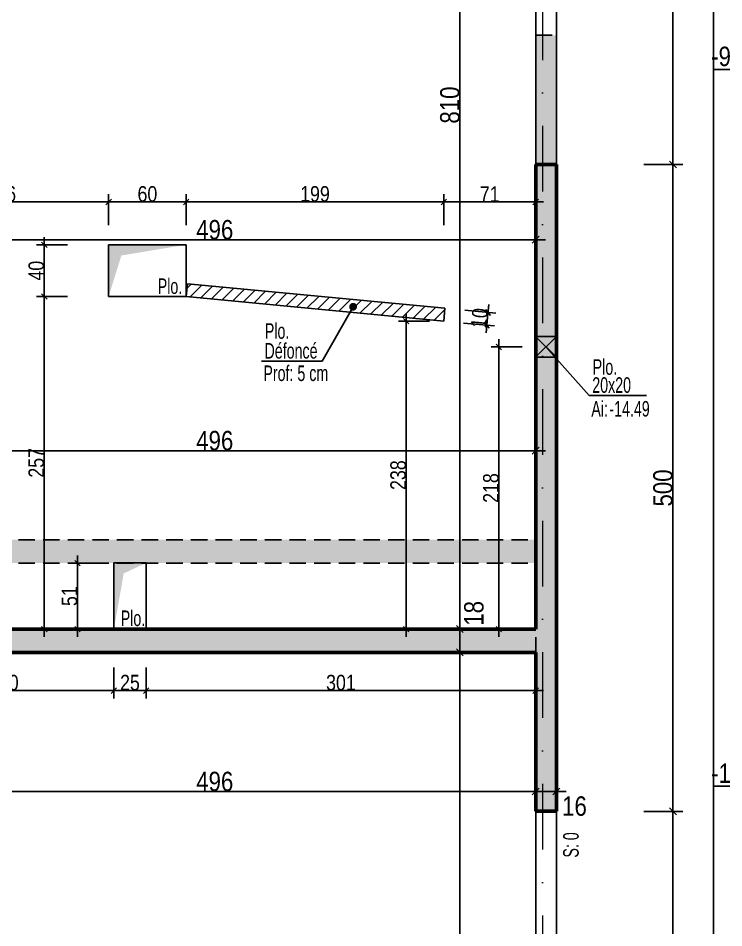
# Model space of a CAD drawing. Header units: millimetres. Extents: x 0 to 26991, y -21919 to -4.
# Drawn here: x 23042 to 23587, y -19574 to -18871 of the extents above; entities that cross this region are included whole.
import ezdxf
from ezdxf.enums import TextEntityAlignment as Align

# ---------------------------------------------------------------- set-up
doc = ezdxf.new("R2010")
doc.units = ezdxf.units.MM
doc.linetypes.add('CACHEX2', pattern=[19.05, 12.7, -6.35])
doc.linetypes.add('TIRETPTX2', pattern=[50.8, 25.4, -12.7, 0, -12.7])
for name, color, linetype in [('01_cote_gen', 4, 'Continuous'), ('01_linteaux', 2, 'Continuous'), ('01_murs_sup', 2, 'CACHEX2'), ('01_poch_murs', 253, 'Continuous'), ('01_resv', 32, 'Continuous'), ('01_texte', 230, 'Continuous'), ('AA_COTES', 2, 'Continuous')]:
    doc.layers.add(name, color=color, linetype=linetype)
for name, color, linetype, lineweight in [('01_murs_coup', 5, 'Continuous', 60), ('01_tram_axes', 2, 'TIRETPTX2', 9), ('_GAZELEC-RESERVATION 2', 6, 'Continuous', 18)]:
    doc.layers.add(name, color=color, linetype=linetype, lineweight=lineweight)
doc.styles.add('ARIAL NA', font='ARIALN.TTF')
doc.styles.add('STYLE2', font='ARIALN.TTF')
doc.dimstyles.new('JB50', dxfattribs={"dimscale": 0.1, "dimtxt": 150, "dimasz": 15, "dimexe": 0.1, "dimexo": 0.1, "dimgap": 0.09, "dimtad": 1, "dimdec": 1, "dimdsep": 46, "dimtxsty": 'STYLE2', "dimblk1": 'BOND_G', "dimblk2": 'BOND_D', "dimsah": 1, "dimcen": 1.5, "dimdle": 0.01, "dimse1": 1, "dimse2": 1, "dimclrd": 4, "dimclre": 2, "dimclrt": 6, "dimazin": 2, "dimtfac": 2.333333, "dimtdec": 1, "dimtix": 1, "dimtmove": 2, "dimatfit": 3, "dimldrblk": 'BOND_G', "dimfxl": 1, "dimtolj": 1, "dimtzin": 0, "dimarcsym": 0})
doc.dimstyles.new('JB50res', dxfattribs={"dimscale": 0.1, "dimtxt": 120, "dimasz": 12, "dimexe": 0.1, "dimexo": 0.1, "dimgap": 0.09, "dimtad": 1, "dimdec": 1, "dimdsep": 46, "dimtxsty": 'STYLE2', "dimblk1": 'BOND_G', "dimblk2": 'BOND_D', "dimsah": 1, "dimcen": 1.5, "dimdle": 0.01, "dimse1": 1, "dimse2": 1, "dimclrd": 4, "dimclre": 2, "dimclrt": 6, "dimazin": 2, "dimtfac": 2.333333, "dimtdec": 1, "dimtix": 1, "dimtmove": 2, "dimatfit": 3, "dimldrblk": 'BOND_G', "dimfxl": 1, "dimtolj": 1, "dimtzin": 0, "dimarcsym": 0})

# ---------------------------------------------------------------- blocks, each defined once
blk = doc.blocks.new('BOND_G')
at = {"layer": 'AA_COTES', "color": 0}
for p, q in [((0, -5), (0, 15)), ((5, 0), (-5, 0)), ((1.77, 1.77), (-1.77, -1.77))]:
    blk.add_line(p, q, dxfattribs=at)
blk = doc.blocks.new('BOND_D')
at = {"layer": 'AA_COTES', "color": 0}
for p, q in [((0, 5), (0, -15)), ((5, 0), (-5, 0)), ((-1.77, -1.77), (1.77, 1.77))]:
    blk.add_line(p, q, dxfattribs=at)
blk = doc.blocks.new('*D3223')
at = {"layer": '01_cote_gen', "color": 4, "lineweight": -2, "ltscale": 0.1, "transparency": 16777216}
blk.add_line((22947.24, -19468.49), (23440.24, -19468.49), dxfattribs=at)
at = {"layer": 'Defpoints', "color": 0, "ltscale": 0.1, "transparency": 16777216}
for p in [(22945.74, -19434.61), (23441.74, -19468.49), (23441.74, -19468.49)]:
    blk.add_point(p, dxfattribs=at)
at = {"layer": '01_cote_gen', "color": 4, "lineweight": -2, "ltscale": 0.1, "transparency": 16777216, "xscale": 1.5, "yscale": 1.5, "zscale": 1.5, "rotation": 180}
blk.add_blockref('BOND_G', (22945.74, -19468.49), dxfattribs=at)
at = {"layer": '01_cote_gen', "color": 4, "lineweight": -2, "ltscale": 0.1, "transparency": 16777216, "xscale": 1.5, "yscale": 1.5, "zscale": 1.5}
blk.add_blockref('BOND_D', (23441.74, -19468.49), dxfattribs=at)
at = {"layer": '01_cote_gen', "color": 6, "ltscale": 0.1, "transparency": 16777216, "insert": (23193.74, -19460.82), "char_height": 15, "attachment_point": 5, "style": 'STYLE2'}
blk.add_mtext('\\A1;496', dxfattribs=at)
blk = doc.blocks.new('*D3224')
at = {"layer": '01_cote_gen', "color": 4, "lineweight": -2, "ltscale": 0.1, "transparency": 16777216}
blk.add_line((23443.24, -19468.49), (23456.24, -19468.49), dxfattribs=at)
at = {"layer": 'Defpoints', "color": 0, "ltscale": 0.1, "transparency": 16777216}
for p in [(23457.74, -19431.28), (23441.74, -19468.49), (23457.74, -19468.49)]:
    blk.add_point(p, dxfattribs=at)
at = {"layer": '01_cote_gen', "color": 4, "lineweight": -2, "ltscale": 0.1, "transparency": 16777216, "xscale": 1.5, "yscale": 1.5, "zscale": 1.5, "rotation": 180}
blk.add_blockref('BOND_G', (23441.74, -19468.49), dxfattribs=at)
at = {"layer": '01_cote_gen', "color": 4, "lineweight": -2, "ltscale": 0.1, "transparency": 16777216, "xscale": 1.5, "yscale": 1.5, "zscale": 1.5}
blk.add_blockref('BOND_D', (23457.74, -19468.49), dxfattribs=at)
at = {"layer": '01_cote_gen', "color": 6, "ltscale": 0.1, "transparency": 16777216, "insert": (23471.72, -19479.86), "char_height": 15, "attachment_point": 5, "style": 'STYLE2'}
blk.add_mtext('\\A1;16', dxfattribs=at)
blk = doc.blocks.new('*D3330')
at = {"layer": '01_cote_gen', "color": 4, "lineweight": -2, "ltscale": 0.1, "transparency": 16777216}
blk.add_line((23547.84, -18985.41), (23547.84, -19482.38), dxfattribs=at)
at = {"layer": 'Defpoints', "color": 0, "ltscale": 0.1, "transparency": 16777216}
for p in [(23457.74, -18983.91), (23457.74, -19483.88), (23547.84, -19483.88)]:
    blk.add_point(p, dxfattribs=at)
at = {"layer": '01_cote_gen', "color": 4, "lineweight": -2, "ltscale": 0.1, "transparency": 16777216, "xscale": 1.5, "yscale": 1.5, "zscale": 1.5}
for name, p, rotation in [('BOND_G', (23547.84, -18983.91), 90), ('BOND_D', (23547.84, -19483.88), 270)]:
    blk.add_blockref(name, p, dxfattribs=dict(at, rotation=rotation))
at = {"layer": '01_cote_gen', "color": 6, "ltscale": 0.1, "transparency": 16777216, "insert": (23540.17, -19233.9), "char_height": 15, "attachment_point": 5, "rotation": 90, "style": 'STYLE2'}
blk.add_mtext('\\A1;500', dxfattribs=at)
blk = doc.blocks.new('*D3331')
at = {"layer": '01_cote_gen', "color": 4, "lineweight": -2, "ltscale": 0.1, "transparency": 16777216}
blk.add_line((23547.84, -19485.38), (23547.84, -19782.41), dxfattribs=at)
at = {"layer": 'Defpoints', "color": 0, "ltscale": 0.1, "transparency": 16777216}
for p in [(23457.74, -19483.88), (23457.74, -19783.91), (23547.84, -19783.91)]:
    blk.add_point(p, dxfattribs=at)
at = {"layer": '01_cote_gen', "color": 4, "lineweight": -2, "ltscale": 0.1, "transparency": 16777216, "xscale": 1.5, "yscale": 1.5, "zscale": 1.5}
for name, p, rotation in [('BOND_G', (23547.84, -19483.88), 90), ('BOND_D', (23547.84, -19783.91), 270)]:
    blk.add_blockref(name, p, dxfattribs=dict(at, rotation=rotation))
at = {"layer": '01_cote_gen', "color": 6, "ltscale": 0.1, "transparency": 16777216, "insert": (23540.17, -19633.9), "char_height": 15, "attachment_point": 5, "rotation": 90, "style": 'STYLE2'}
blk.add_mtext('\\A1;300', dxfattribs=at)
blk = doc.blocks.new('*D3337')
at = {"layer": '01_cote_gen', "color": 4, "lineweight": -2, "ltscale": 0.1, "transparency": 16777216}
blk.add_line((23579.04, -18518.46), (23579.04, -21104.41), dxfattribs=at)
at = {"layer": 'Defpoints', "color": 0, "ltscale": 0.1, "transparency": 16777216}
for p in [(23525.34, -18516.96), (23525.34, -21105.91), (23579.04, -21105.91)]:
    blk.add_point(p, dxfattribs=at)
at = {"layer": '01_cote_gen', "color": 4, "lineweight": -2, "ltscale": 0.1, "transparency": 16777216, "xscale": 1.5, "yscale": 1.5, "zscale": 1.5}
for name, p, rotation in [('BOND_G', (23579.04, -18516.96), 90), ('BOND_D', (23579.04, -21105.91), 270)]:
    blk.add_blockref(name, p, dxfattribs=dict(at, rotation=rotation))
at = {"layer": '01_cote_gen', "color": 6, "ltscale": 0.1, "transparency": 16777216, "insert": (23571.37, -19811.44), "char_height": 15, "attachment_point": 5, "rotation": 90, "style": 'STYLE2'}
blk.add_mtext('\\A1;2589', dxfattribs=at)
blk = doc.blocks.new('*D3339')
at = {"layer": '01_cote_gen', "color": 4, "lineweight": -2, "ltscale": 0.1, "transparency": 16777216}
blk.add_line((23383.16, -19362.46), (23383.16, -20159.46), dxfattribs=at)
at = {"layer": 'Defpoints', "color": 0, "ltscale": 0.1, "transparency": 16777216}
for p in [(23366.72, -19360.96), (23329.47, -20160.96), (23383.16, -20160.96)]:
    blk.add_point(p, dxfattribs=at)
at = {"layer": '01_cote_gen', "color": 4, "lineweight": -2, "ltscale": 0.1, "transparency": 16777216, "xscale": 1.5, "yscale": 1.5, "zscale": 1.5}
for name, p, rotation in [('BOND_G', (23383.16, -19360.96), 90), ('BOND_D', (23383.16, -20160.96), 270)]:
    blk.add_blockref(name, p, dxfattribs=dict(at, rotation=rotation))
at = {"layer": '01_cote_gen', "color": 6, "ltscale": 0.1, "transparency": 16777216, "insert": (23375.49, -19760.96), "char_height": 15, "attachment_point": 5, "rotation": 90, "style": 'STYLE2'}
blk.add_mtext('\\A1;800', dxfattribs=at)
blk = doc.blocks.new('*D3343')
at = {"layer": '01_cote_gen', "color": 4, "lineweight": -2, "ltscale": 0.1, "transparency": 16777216}
blk.add_line((23383.16, -19359.46), (23383.16, -19344.46), dxfattribs=at)
at = {"layer": 'Defpoints', "color": 0, "ltscale": 0.1, "transparency": 16777216}
for p in [(23383.16, -19342.96), (23393.6, -19342.96), (23393.6, -19360.96)]:
    blk.add_point(p, dxfattribs=at)
at = {"layer": '01_cote_gen', "color": 4, "lineweight": -2, "ltscale": 0.1, "transparency": 16777216, "xscale": 1.5, "yscale": 1.5, "zscale": 1.5}
for name, p, rotation in [('BOND_D', (23383.16, -19342.96), 90), ('BOND_G', (23383.16, -19360.96), 270)]:
    blk.add_blockref(name, p, dxfattribs=dict(at, rotation=rotation))
at = {"layer": '01_cote_gen', "color": 6, "ltscale": 0.1, "transparency": 16777216, "insert": (23394.05, -19330.79), "char_height": 15, "attachment_point": 5, "rotation": 90, "style": 'STYLE2'}
blk.add_mtext('\\A1;18', dxfattribs=at)
blk = doc.blocks.new('*D3344')
at = {"layer": '01_cote_gen', "color": 4, "lineweight": -2, "ltscale": 0.1, "transparency": 16777216}
blk.add_line((23383.16, -19341.46), (23383.16, -18534.46), dxfattribs=at)
at = {"layer": 'Defpoints', "color": 0, "ltscale": 0.1, "transparency": 16777216}
for p in [(23375.66, -18532.96), (23383.16, -18532.96), (23396.66, -19342.96)]:
    blk.add_point(p, dxfattribs=at)
at = {"layer": '01_cote_gen', "color": 4, "lineweight": -2, "ltscale": 0.1, "transparency": 16777216, "xscale": 1.5, "yscale": 1.5, "zscale": 1.5}
for name, p, rotation in [('BOND_D', (23383.16, -18532.96), 90), ('BOND_G', (23383.16, -19342.96), 270)]:
    blk.add_blockref(name, p, dxfattribs=dict(at, rotation=rotation))
at = {"layer": '01_cote_gen', "color": 6, "ltscale": 0.1, "transparency": 16777216, "insert": (23375.49, -18937.96), "char_height": 15, "attachment_point": 5, "rotation": 90, "style": 'STYLE2'}
blk.add_mtext('\\A1;810', dxfattribs=at)
blk = doc.blocks.new('*D3354')
at = {"layer": '01_cote_gen', "color": 4, "lineweight": -2, "ltscale": 0.1, "transparency": 16777216}
blk.add_line((23547.84, -18685.46), (23547.84, -18982.41), dxfattribs=at)
at = {"layer": 'Defpoints', "color": 0, "ltscale": 0.1, "transparency": 16777216}
for p in [(23525.34, -18683.96), (23525.34, -18983.91), (23547.84, -18983.91)]:
    blk.add_point(p, dxfattribs=at)
at = {"layer": '01_cote_gen', "color": 4, "lineweight": -2, "ltscale": 0.1, "transparency": 16777216, "xscale": 1.5, "yscale": 1.5, "zscale": 1.5}
for name, p, rotation in [('BOND_G', (23547.84, -18683.96), 90), ('BOND_D', (23547.84, -18983.91), 270)]:
    blk.add_blockref(name, p, dxfattribs=dict(at, rotation=rotation))
at = {"layer": '01_cote_gen', "color": 6, "ltscale": 0.1, "transparency": 16777216, "insert": (23540.17, -18833.94), "char_height": 15, "attachment_point": 5, "rotation": 90, "style": 'STYLE2'}
blk.add_mtext('\\A1;300', dxfattribs=at)
blk = doc.blocks.new('*D3491')
at = {"layer": '01_cote_gen', "color": 4, "lineweight": -2, "ltscale": 0.1, "transparency": 16777216}
blk.add_line((22947.24, -19042.07), (23440.24, -19042.07), dxfattribs=at)
at = {"layer": 'Defpoints', "color": 0, "ltscale": 0.1, "transparency": 16777216}
for p in [(22945.74, -19034.57), (23441.74, -19034.57), (23441.74, -19042.07)]:
    blk.add_point(p, dxfattribs=at)
at = {"layer": '01_cote_gen', "color": 4, "lineweight": -2, "ltscale": 0.1, "transparency": 16777216, "xscale": 1.5, "yscale": 1.5, "zscale": 1.5, "rotation": 180}
blk.add_blockref('BOND_G', (22945.74, -19042.07), dxfattribs=at)
at = {"layer": '01_cote_gen', "color": 4, "lineweight": -2, "ltscale": 0.1, "transparency": 16777216, "xscale": 1.5, "yscale": 1.5, "zscale": 1.5}
blk.add_blockref('BOND_D', (23441.74, -19042.07), dxfattribs=at)
at = {"layer": '01_cote_gen', "color": 6, "ltscale": 0.1, "transparency": 16777216, "insert": (23193.74, -19034.4), "char_height": 15, "attachment_point": 5, "style": 'STYLE2'}
blk.add_mtext('\\A1;496', dxfattribs=at)
blk = doc.blocks.new('*D3499')
at = {"layer": '01_cote_gen', "color": 4, "lineweight": -2, "ltscale": 0.1, "transparency": 16777216}
blk.add_line((23440.24, -19205.07), (22947.24, -19205.07), dxfattribs=at)
at = {"layer": 'Defpoints', "color": 0, "ltscale": 0.1, "transparency": 16777216}
for p in [(23441.74, -19163.44), (22945.74, -19182.57), (22945.74, -19205.07)]:
    blk.add_point(p, dxfattribs=at)
at = {"layer": '01_cote_gen', "color": 4, "lineweight": -2, "ltscale": 0.1, "transparency": 16777216, "xscale": 1.5, "yscale": 1.5, "zscale": 1.5, "rotation": 180}
blk.add_blockref('BOND_D', (22945.74, -19205.07), dxfattribs=at)
at = {"layer": '01_cote_gen', "color": 4, "lineweight": -2, "ltscale": 0.1, "transparency": 16777216, "xscale": 1.5, "yscale": 1.5, "zscale": 1.5}
blk.add_blockref('BOND_G', (23441.74, -19205.07), dxfattribs=at)
at = {"layer": '01_cote_gen', "color": 6, "ltscale": 0.1, "transparency": 16777216, "insert": (23193.74, -19197.4), "char_height": 15, "attachment_point": 5, "style": 'STYLE2'}
blk.add_mtext('\\A1;496', dxfattribs=at)
blk = doc.blocks.new('*D3673')
at = {"layer": '01_cote_gen', "color": 4, "lineweight": -2, "ltscale": 0.1, "transparency": 16777216}
blk.add_line((22946.94, -19012.83), (23110.5, -19012.83), dxfattribs=at)
at = {"layer": 'Defpoints', "color": 0, "ltscale": 0.1, "transparency": 16777216}
for p in [(22945.74, -19014.86), (23111.7, -19012.83), (23111.7, -19045.96)]:
    blk.add_point(p, dxfattribs=at)
at = {"layer": '01_cote_gen', "color": 4, "lineweight": -2, "ltscale": 0.1, "transparency": 16777216, "xscale": 1.2, "yscale": 1.2, "zscale": 1.2, "rotation": 180}
blk.add_blockref('BOND_G', (22945.74, -19012.83), dxfattribs=at)
at = {"layer": '01_cote_gen', "color": 4, "lineweight": -2, "ltscale": 0.1, "transparency": 16777216, "xscale": 1.2, "yscale": 1.2, "zscale": 1.2}
blk.add_blockref('BOND_D', (23111.7, -19012.83), dxfattribs=at)
at = {"layer": '01_cote_gen', "color": 6, "ltscale": 0.1, "transparency": 16777216, "insert": (23028.72, -19006.69), "char_height": 12, "attachment_point": 5, "style": 'STYLE2'}
blk.add_mtext('\\A1;166', dxfattribs=at)
blk = doc.blocks.new('*D3674')
at = {"layer": '01_cote_gen', "color": 4, "lineweight": -2, "ltscale": 0.1, "transparency": 16777216}
blk.add_line((23112.9, -19012.83), (23170.47, -19012.83), dxfattribs=at)
at = {"layer": 'Defpoints', "color": 0, "ltscale": 0.1, "transparency": 16777216}
for p in [(23171.67, -19012.83), (23111.7, -19018.83), (23171.67, -19058.25)]:
    blk.add_point(p, dxfattribs=at)
at = {"layer": '01_cote_gen', "color": 4, "lineweight": -2, "ltscale": 0.1, "transparency": 16777216, "xscale": 1.2, "yscale": 1.2, "zscale": 1.2, "rotation": 180}
blk.add_blockref('BOND_G', (23111.7, -19012.83), dxfattribs=at)
at = {"layer": '01_cote_gen', "color": 4, "lineweight": -2, "ltscale": 0.1, "transparency": 16777216, "xscale": 1.2, "yscale": 1.2, "zscale": 1.2}
blk.add_blockref('BOND_D', (23171.67, -19012.83), dxfattribs=at)
at = {"layer": '01_cote_gen', "color": 6, "ltscale": 0.1, "transparency": 16777216, "insert": (23141.68, -19006.69), "char_height": 12, "attachment_point": 5, "style": 'STYLE2'}
blk.add_mtext('\\A1;60', dxfattribs=at)
blk = doc.blocks.new('*D3675')
at = {"layer": '01_cote_gen', "color": 4, "lineweight": -2, "ltscale": 0.1, "transparency": 16777216}
blk.add_line((23061.98, -19341.76), (23061.98, -19087.16), dxfattribs=at)
at = {"layer": 'Defpoints', "color": 0, "ltscale": 0.1, "transparency": 16777216}
for p in [(23061.98, -19085.96), (23111.7, -19085.96), (23102.82, -19342.96)]:
    blk.add_point(p, dxfattribs=at)
at = {"layer": '01_cote_gen', "color": 4, "lineweight": -2, "ltscale": 0.1, "transparency": 16777216, "xscale": 1.2, "yscale": 1.2, "zscale": 1.2}
for name, p, rotation in [('BOND_D', (23061.98, -19085.96), 90), ('BOND_G', (23061.98, -19342.96), 270)]:
    blk.add_blockref(name, p, dxfattribs=dict(at, rotation=rotation))
at = {"layer": '01_cote_gen', "color": 6, "ltscale": 0.1, "transparency": 16777216, "insert": (23055.85, -19214.46), "char_height": 12, "attachment_point": 5, "rotation": 90, "style": 'STYLE2'}
blk.add_mtext('\\A1;257', dxfattribs=at)
blk = doc.blocks.new('*D3676')
at = {"layer": '01_cote_gen', "color": 4, "lineweight": -2, "ltscale": 0.1, "transparency": 16777216}
blk.add_line((23061.98, -19084.76), (23061.98, -19047.16), dxfattribs=at)
at = {"layer": 'Defpoints', "color": 0, "ltscale": 0.1, "transparency": 16777216}
for p in [(23061.98, -19045.96), (23111.7, -19045.96), (23079.98, -19085.96)]:
    blk.add_point(p, dxfattribs=at)
at = {"layer": '01_cote_gen', "color": 4, "lineweight": -2, "ltscale": 0.1, "transparency": 16777216, "xscale": 1.2, "yscale": 1.2, "zscale": 1.2}
for name, p, rotation in [('BOND_D', (23061.98, -19045.96), 90), ('BOND_G', (23061.98, -19085.96), 270)]:
    blk.add_blockref(name, p, dxfattribs=dict(at, rotation=rotation))
at = {"layer": '01_cote_gen', "color": 6, "ltscale": 0.1, "transparency": 16777216, "insert": (23055.85, -19065.96), "char_height": 12, "attachment_point": 5, "rotation": 90, "style": 'STYLE2'}
blk.add_mtext('\\A1;40', dxfattribs=at)
blk = doc.blocks.new('*D3677')
at = {"layer": '01_cote_gen', "color": 4, "lineweight": -2, "ltscale": 0.1, "transparency": 16777216}
blk.add_line((23341.64, -19341.76), (23341.64, -19106.19), dxfattribs=at)
at = {"layer": 'Defpoints', "color": 0, "ltscale": 0.1, "transparency": 16777216}
for p in [(23341.64, -19104.99), (23370.71, -19104.99), (23353.48, -19342.96)]:
    blk.add_point(p, dxfattribs=at)
at = {"layer": '01_cote_gen', "color": 4, "lineweight": -2, "ltscale": 0.1, "transparency": 16777216, "xscale": 1.2, "yscale": 1.2, "zscale": 1.2}
for name, p, rotation in [('BOND_D', (23341.64, -19104.99), 90), ('BOND_G', (23341.64, -19342.96), 270)]:
    blk.add_blockref(name, p, dxfattribs=dict(at, rotation=rotation))
at = {"layer": '01_cote_gen', "color": 6, "ltscale": 0.1, "transparency": 16777216, "insert": (23335.5, -19223.98), "char_height": 12, "attachment_point": 5, "rotation": 90, "style": 'STYLE2'}
blk.add_mtext('\\A1;238', dxfattribs=at)
blk = doc.blocks.new('*D3678')
at = {"layer": '01_cote_gen', "color": 4, "lineweight": -2, "ltscale": 0.1, "transparency": 16777216}
for p, q in [((23403.92, -19108.14), (23404.86, -19098.18)), ((23404.98, -19096.99), (23405.09, -19095.79)), ((23403.81, -19109.33), (23403.7, -19110.53))]:
    blk.add_line(p, q, dxfattribs=at)
at = {"layer": 'Defpoints', "color": 0, "ltscale": 0.1, "transparency": 16777216}
for p in [(23371.65, -19095.04), (23404.86, -19098.18), (23370.71, -19104.99)]:
    blk.add_point(p, dxfattribs=at)
at = {"layer": '01_cote_gen', "color": 4, "lineweight": -2, "ltscale": 0.1, "transparency": 16777216, "xscale": 1.2, "yscale": 1.2, "zscale": 1.2}
for name, p, rotation in [('BOND_D', (23404.86, -19098.18), 264.5911859265354), ('BOND_G', (23403.92, -19108.14), 84.59118592653533)]:
    blk.add_blockref(name, p, dxfattribs=dict(at, rotation=rotation))
at = {"layer": '01_cote_gen', "color": 6, "ltscale": 0.1, "transparency": 16777216, "insert": (23398.29, -19102.58), "char_height": 12, "attachment_point": 5, "rotation": 84.59119, "style": 'STYLE2'}
blk.add_mtext('\\A1;10', dxfattribs=at)
blk = doc.blocks.new('*D3679')
at = {"layer": '01_cote_gen', "color": 4, "lineweight": -2, "ltscale": 0.1, "transparency": 16777216}
blk.add_line((23172.88, -19012.83), (23369.51, -19012.83), dxfattribs=at)
at = {"layer": 'Defpoints', "color": 0, "ltscale": 0.1, "transparency": 16777216}
for p in [(23370.71, -19012.83), (23171.68, -19118.93), (23370.71, -19118.93)]:
    blk.add_point(p, dxfattribs=at)
at = {"layer": '01_cote_gen', "color": 4, "lineweight": -2, "ltscale": 0.1, "transparency": 16777216, "xscale": 1.2, "yscale": 1.2, "zscale": 1.2, "rotation": 180}
blk.add_blockref('BOND_G', (23171.68, -19012.83), dxfattribs=at)
at = {"layer": '01_cote_gen', "color": 4, "lineweight": -2, "ltscale": 0.1, "transparency": 16777216, "xscale": 1.2, "yscale": 1.2, "zscale": 1.2}
blk.add_blockref('BOND_D', (23370.71, -19012.83), dxfattribs=at)
at = {"layer": '01_cote_gen', "color": 6, "ltscale": 0.1, "transparency": 16777216, "insert": (23271.19, -19006.69), "char_height": 12, "attachment_point": 5, "style": 'STYLE2'}
blk.add_mtext('\\A1;199', dxfattribs=at)
blk = doc.blocks.new('*D3680')
at = {"layer": '01_cote_gen', "color": 4, "lineweight": -2, "ltscale": 0.1, "transparency": 16777216}
blk.add_line((23371.91, -19012.83), (23440.54, -19012.83), dxfattribs=at)
at = {"layer": 'Defpoints', "color": 0, "ltscale": 0.1, "transparency": 16777216}
for p in [(23441.74, -19012.83), (23441.74, -19018.27), (23370.71, -19023.73)]:
    blk.add_point(p, dxfattribs=at)
at = {"layer": '01_cote_gen', "color": 4, "lineweight": -2, "ltscale": 0.1, "transparency": 16777216, "xscale": 1.2, "yscale": 1.2, "zscale": 1.2, "rotation": 180}
blk.add_blockref('BOND_G', (23370.71, -19012.83), dxfattribs=at)
at = {"layer": '01_cote_gen', "color": 4, "lineweight": -2, "ltscale": 0.1, "transparency": 16777216, "xscale": 1.2, "yscale": 1.2, "zscale": 1.2}
blk.add_blockref('BOND_D', (23441.74, -19012.83), dxfattribs=at)
at = {"layer": '01_cote_gen', "color": 6, "ltscale": 0.1, "transparency": 16777216, "insert": (23406.22, -19006.79), "char_height": 12, "attachment_point": 5, "style": 'STYLE2'}
blk.add_mtext('\\A1;71', dxfattribs=at)
blk = doc.blocks.new('*D3681')
at = {"layer": '01_cote_gen', "color": 4, "lineweight": -2, "ltscale": 0.1, "transparency": 16777216}
blk.add_line((23440.54, -19390.54), (23141.91, -19390.54), dxfattribs=at)
at = {"layer": 'Defpoints', "color": 0, "ltscale": 0.1, "transparency": 16777216}
for p in [(23140.71, -19326.16), (23441.74, -19360.96), (23140.71, -19390.54)]:
    blk.add_point(p, dxfattribs=at)
at = {"layer": '01_cote_gen', "color": 4, "lineweight": -2, "ltscale": 0.1, "transparency": 16777216, "xscale": 1.2, "yscale": 1.2, "zscale": 1.2, "rotation": 180}
blk.add_blockref('BOND_D', (23140.71, -19390.54), dxfattribs=at)
at = {"layer": '01_cote_gen', "color": 4, "lineweight": -2, "ltscale": 0.1, "transparency": 16777216, "xscale": 1.2, "yscale": 1.2, "zscale": 1.2}
blk.add_blockref('BOND_G', (23441.74, -19390.54), dxfattribs=at)
at = {"layer": '01_cote_gen', "color": 6, "ltscale": 0.1, "transparency": 16777216, "insert": (23291.23, -19384.4), "char_height": 12, "attachment_point": 5, "style": 'STYLE2'}
blk.add_mtext('\\A1;301', dxfattribs=at)
blk = doc.blocks.new('*D3682')
at = {"layer": '01_cote_gen', "color": 4, "lineweight": -2, "ltscale": 0.1, "transparency": 16777216}
blk.add_line((23139.51, -19390.54), (23116.92, -19390.54), dxfattribs=at)
at = {"layer": 'Defpoints', "color": 0, "ltscale": 0.1, "transparency": 16777216}
for p in [(23115.72, -19317.44), (23140.71, -19317.31), (23115.72, -19390.54)]:
    blk.add_point(p, dxfattribs=at)
at = {"layer": '01_cote_gen', "color": 4, "lineweight": -2, "ltscale": 0.1, "transparency": 16777216, "xscale": 1.2, "yscale": 1.2, "zscale": 1.2, "rotation": 180}
blk.add_blockref('BOND_D', (23115.72, -19390.54), dxfattribs=at)
at = {"layer": '01_cote_gen', "color": 4, "lineweight": -2, "ltscale": 0.1, "transparency": 16777216, "xscale": 1.2, "yscale": 1.2, "zscale": 1.2}
blk.add_blockref('BOND_G', (23140.71, -19390.54), dxfattribs=at)
at = {"layer": '01_cote_gen', "color": 6, "ltscale": 0.1, "transparency": 16777216, "insert": (23128.21, -19384.4), "char_height": 12, "attachment_point": 5, "style": 'STYLE2'}
blk.add_mtext('\\A1;25', dxfattribs=at)
blk = doc.blocks.new('*D3683')
at = {"layer": '01_cote_gen', "color": 4, "lineweight": -2, "ltscale": 0.1, "transparency": 16777216}
blk.add_line((23114.52, -19390.54), (22946.94, -19390.54), dxfattribs=at)
at = {"layer": 'Defpoints', "color": 0, "ltscale": 0.1, "transparency": 16777216}
for p in [(23115.72, -19317.4), (22945.74, -19330.7), (22945.74, -19390.54)]:
    blk.add_point(p, dxfattribs=at)
at = {"layer": '01_cote_gen', "color": 4, "lineweight": -2, "ltscale": 0.1, "transparency": 16777216, "xscale": 1.2, "yscale": 1.2, "zscale": 1.2, "rotation": 180}
blk.add_blockref('BOND_D', (22945.74, -19390.54), dxfattribs=at)
at = {"layer": '01_cote_gen', "color": 4, "lineweight": -2, "ltscale": 0.1, "transparency": 16777216, "xscale": 1.2, "yscale": 1.2, "zscale": 1.2}
blk.add_blockref('BOND_G', (23115.72, -19390.54), dxfattribs=at)
at = {"layer": '01_cote_gen', "color": 6, "ltscale": 0.1, "transparency": 16777216, "insert": (23030.73, -19384.4), "char_height": 12, "attachment_point": 5, "style": 'STYLE2'}
blk.add_mtext('\\A1;170', dxfattribs=at)
blk = doc.blocks.new('*D3684')
at = {"layer": '01_cote_gen', "color": 4, "lineweight": -2, "ltscale": 0.1, "transparency": 16777216}
blk.add_line((23087.7, -19341.76), (23087.7, -19293.2), dxfattribs=at)
at = {"layer": 'Defpoints', "color": 0, "ltscale": 0.1, "transparency": 16777216}
for p in [(23087.7, -19292), (23115.8, -19292), (23107.65, -19342.96)]:
    blk.add_point(p, dxfattribs=at)
at = {"layer": '01_cote_gen', "color": 4, "lineweight": -2, "ltscale": 0.1, "transparency": 16777216, "xscale": 1.2, "yscale": 1.2, "zscale": 1.2}
for name, p, rotation in [('BOND_D', (23087.7, -19292), 90), ('BOND_G', (23087.7, -19342.96), 270)]:
    blk.add_blockref(name, p, dxfattribs=dict(at, rotation=rotation))
at = {"layer": '01_cote_gen', "color": 6, "ltscale": 0.1, "transparency": 16777216, "insert": (23081.56, -19317.48), "char_height": 12, "attachment_point": 5, "rotation": 90, "style": 'STYLE2'}
blk.add_mtext('\\A1;51', dxfattribs=at)
blk = doc.blocks.new('*D3716')
at = {"layer": '01_cote_gen', "color": 4, "lineweight": -2, "ltscale": 0.1, "transparency": 16777216}
blk.add_line((23413.3, -19341.76), (23413.3, -19126.12), dxfattribs=at)
at = {"layer": 'Defpoints', "color": 0, "ltscale": 0.1, "transparency": 16777216}
for p in [(23413.3, -19124.92), (23449.7, -19124.92), (23434.26, -19342.96)]:
    blk.add_point(p, dxfattribs=at)
at = {"layer": '01_cote_gen', "color": 4, "lineweight": -2, "ltscale": 0.1, "transparency": 16777216, "xscale": 1.2, "yscale": 1.2, "zscale": 1.2}
for name, p, rotation in [('BOND_D', (23413.3, -19124.92), 90), ('BOND_G', (23413.3, -19342.96), 270)]:
    blk.add_blockref(name, p, dxfattribs=dict(at, rotation=rotation))
at = {"layer": '01_cote_gen', "color": 6, "ltscale": 0.1, "transparency": 16777216, "insert": (23407.17, -19233.94), "char_height": 12, "attachment_point": 5, "rotation": 90, "style": 'STYLE2'}
blk.add_mtext('\\A1;218', dxfattribs=at)

msp = doc.modelspace()

# ---------------------------------------------------------------- hatches: boundary and pattern name
at = {"layer": '01_murs_sup'}
h = msp.add_hatch(dxfattribs=at)
h.set_pattern_fill('DASH', color=256, scale=2.5, angle=135)
h.set_pattern_definition([(135, (-7447.66, 5279.43), (-11.2253202, 9e-16), [7.9375, -7.9375])])
h.paths.add_polyline_path([(22533.74, -18516.98), (22311.74, -18516.98), (22311.74, -18532.98), (22533.74, -18532.98)], flags=17)
h.paths.add_polyline_path([(22955.74, -18516.98), (22797.74, -18516.98), (22797.74, -18316.98), (22779.74, -18316.98), (22779.74, -18516.98), (22633.74, -18516.98), (22633.74, -18532.98), (22779.74, -18532.98), (22779.74, -19090.98), (22742.74, -19090.98), (22742.74, -19125.98), (22171.74, -19125.98), (22171.74, -19143.98), (22760.74, -19143.98), (22760.74, -19108.98), (22928.74, -19108.98), (22928.74, -19166.98), (22946.74, -19166.98), (22946.74, -19090.98), (22797.74, -19090.98), (22797.74, -18532.98), (22955.74, -18532.98)])
h.paths.add_polyline_path([(23179.74, -18516.98), (23055.74, -18516.98), (23055.74, -18532.98), (23179.74, -18532.98)])
h.paths.add_polyline_path([(23457.74, -18516.98), (23279.74, -18516.98), (23279.74, -18532.98), (23441.74, -18532.98), (23441.74, -18683.98), (23457.74, -18683.98)])
h.paths.add_polyline_path([(23457.74, -18883.98), (23441.74, -18883.98), (23441.74, -19273.98), (22946.74, -19273.98), (22946.74, -19268.98), (22928.74, -19268.98), (22928.74, -19273.98), (22679.74, -19273.98), (22679.74, -19291.98), (22928.74, -19291.98), (22928.74, -19491.98), (22946.74, -19491.98), (22946.74, -19291.98), (23441.74, -19291.98), (23441.74, -19483.98), (23457.74, -19483.98)])
h.paths.add_polyline_path([(23457.74, -19583.98), (23441.74, -19583.98), (23441.74, -19884.98), (23349.74, -19884.98), (23349.74, -19900.98), (23457.74, -19900.98)])
at = {"layer": '01_poch_murs', "ltscale": 0.1}
h = msp.add_hatch(color=256, dxfattribs=at)
h.dxf.hatch_style = 1
h.paths.add_polyline_path([(23447.11, -18983.91), (23441.74, -18983.91), (23441.74, -19116.92), (23447.11, -19116.92)])
h.paths.add_polyline_path([(23457.7, -19116.92), (23457.7, -19132.92), (23457.7, -19132.92), (23457.7, -19116.92), (23447.11, -19127.51), (23447.11, -18983.91), (23457.74, -18983.91), (23457.74, -19116.92)])
h.paths.add_polyline_path([(23457.7, -19116.92), (23449.7, -19124.92), (23457.7, -19132.92)], flags=17)
h.paths.add_polyline_path([(23447.11, -19122.33), (23441.74, -19116.96), (23441.74, -19132.88), (23447.11, -19127.51)])
h.paths.add_polyline_path([(23447.11, -19132.92), (23441.74, -19132.92), (23441.74, -19342.96), (22945.74, -19342.96), (22945.74, -19272.84), (22937.11, -19272.84), (22937.11, -20053.96), (22945.74, -20053.96), (22945.74, -19360.96), (23441.74, -19360.96), (23441.74, -19483.81), (23447.11, -19483.81)])
h.paths.add_polyline_path([(23457.74, -19132.96), (23457.7, -19132.92), (23447.11, -19132.92), (23447.11, -19483.81), (23457.74, -19483.81)])
h.paths.add_polyline_path([(22937.11, -19272.84), (22927.74, -19272.84), (22927.74, -20053.96), (22937.11, -20053.96)])
at = {"layer": '01_resv', "ltscale": 0.1}
h = msp.add_hatch(dxfattribs=at)
h.set_pattern_fill('ANSI31', color=256, scale=2)
h.paths.add_polyline_path([(23172.61, -19076.19), (23171.7, -19085.86), (23171.7, -19085.96), (23370.71, -19104.99), (23371.65, -19095.04)])

# ---------------------------------------------------------------- linework, layer by layer
at = {"layer": '01_linteaux', "ltscale": 0.1}
for p, q in [((23441.74, -18683.96), (23441.74, -18983.91)), ((23457.74, -18683.96), (23457.74, -18983.91)), ((23441.74, -19483.81), (23441.74, -19783.91)), ((23457.74, -19483.88), (23457.74, -19783.91))]:
    msp.add_line(p, q, dxfattribs=at)
at = {"layer": '01_murs_coup'}
for p, q in [((23441.74, -19342.96), (23441.74, -18983.91)), ((23441.74, -19342.96), (23441.74, -18983.91)), ((23441.74, -18983.91), (23457.74, -18983.91)), ((23457.74, -19483.81), (23457.74, -18983.91)), ((23457.74, -19483.81), (23457.74, -18983.91)), ((22945.74, -19342.96), (23441.74, -19342.96)), ((22945.74, -19360.96), (23441.74, -19360.96)), ((23441.74, -19483.81), (23441.74, -19360.96)), ((23441.74, -19483.81), (23441.74, -19360.96)), ((23457.74, -19483.81), (23441.74, -19483.81))]:
    msp.add_line(p, q, dxfattribs=at)
at = {"layer": '01_murs_sup'}
for p, q in [((23441.74, -18883.88), (23441.74, -19273.98)), ((23441.74, -18883.88), (23457.74, -18883.88)), ((23457.74, -18883.88), (23457.74, -19483.88)), ((22946.74, -19273.98), (23441.74, -19273.98)), ((22946.74, -19291.98), (23441.74, -19291.98)), ((23441.74, -19291.98), (23441.74, -19483.88)), ((23441.74, -19483.88), (23457.74, -19483.88))]:
    msp.add_line(p, q, dxfattribs=at)
at = {"layer": '01_resv'}
for p, q in [((23171.7, -19045.96), (23111.7, -19045.96)), ((23111.7, -19045.96), (23111.7, -19085.96)), ((23171.66, -19046.06), (23111.7, -19045.96)), ((23171.7, -19085.96), (23171.66, -19046.06)), ((23371.65, -19095.04), (23172.61, -19076.19)), ((23111.7, -19085.96), (23171.7, -19085.96)), ((23171.7, -19085.96), (23370.71, -19104.99)), ((23370.71, -19104.99), (23371.65, -19095.04)), ((23441.7, -19116.92), (23457.7, -19116.92)), ((23441.7, -19132.92), (23441.7, -19116.92)), ((23441.7, -19116.92), (23457.7, -19132.92)), ((23457.7, -19116.92), (23441.7, -19132.92)), ((23457.7, -19116.92), (23457.7, -19132.92)), ((23457.7, -19132.92), (23457.7, -19116.92)), ((23457.7, -19132.92), (23441.7, -19132.92)), ((23115.8, -19291.84), (23140.7, -19291.76)), ((23115.8, -19342.87), (23115.8, -19291.84)), ((23140.7, -19291.76), (23140.72, -19342.86)), ((23140.7, -19342.86), (23115.8, -19342.87))]:
    msp.add_line(p, q, dxfattribs=at)
at = {"layer": '01_resv', "ltscale": 0.1}
for points in [[(23111.7, -19045.96), (23171.66, -19045.9), (23121.58, -19054.22)], [(23111.7, -19085.96), (23111.7, -19045.96), (23121.58, -19054.22)], [(23441.7, -19116.92), (23457.7, -19116.92), (23457.7, -19132.92), (23441.7, -19132.92)], [(23115.8, -19342.87), (23115.64, -19291.84), (23123.4, -19299.98)], [(23115.8, -19292), (23140.7, -19291.76), (23123.4, -19299.98)]]:
    msp.add_solid(points, dxfattribs=at)
at = {"layer": '01_texte'}
for p, q in [((23632.71, -18910.43), (23578.59, -18910.43)), ((23300.63, -19093.85), (23276.71, -19135.94)), ((23449.7, -19124.92), (23483.06, -19162.42)), ((23276.71, -19135.94), (23229.78, -19135.94)), ((23527.34, -19162.42), (23483.06, -19162.42)), ((23632.71, -19464.43), (23578.59, -19464.43))]:
    msp.add_line(p, q, dxfattribs=at)
at = {"layer": '01_texte', "const_width": 3}
msp.add_lwpolyline([(23299.13, -19093.85, 1), (23302.13, -19093.85, 1)], format="xyb", close=True, dxfattribs=at)
at = {"layer": '01_tram_axes', "color": 253, "ltscale": 2}
msp.add_line((23447.11, -17835.37), (23447.11, -21303.33), dxfattribs=at)
at = {"layer": '_GAZELEC-RESERVATION 2'}
msp.add_line((23172.61, -19076.19), (23171.69, -19085.96), dxfattribs=at)

# ---------------------------------------------------------------- texts
at = {"layer": '01_texte', "style": 'ARIAL NA'}
for s, p in [('-9.47', (23577.35, -18907.82)), ('-12.24', (23577.35, -19461.82))]:
    msp.add_text(s, height=15, dxfattribs=at).set_placement(p)
at = {"layer": '01_texte', "style": 'ARIAL NA', "width": 0.8}
for s, p in [('Plo.', (23159.14, -19087.54)), ('Plo.', (23241.91, -19122.17)), ('Plo.', (23495.24, -19150.02)), ('Prof: 5 cm', (23256.37, -19154.84)), ('Ai: ', (23492.71, -19182.31)), ('Plo.', (23130.54, -19344.19))]:
    msp.add_text(s, height=12, dxfattribs=at).set_placement(p, align=Align.BOTTOM_CENTER)
for s, p in [('Défoncé', (23232.19, -19137.49)), ('20x20', (23485.47, -19163.97)), ('-14.49', (23498.69, -19182.31))]:
    msp.add_text(s, height=12, dxfattribs=at).set_placement(p, align=Align.BOTTOM_LEFT)
msp.add_text('S: 0', height=12, rotation=90, dxfattribs=at).set_placement((23474.96, -19519.58))

# ---------------------------------------------------------------- dimensions: what is measured, and where the dimension line sits
at = {"layer": '01_cote_gen', "ltscale": 0.1}
for base, p1, p2, dimstyle, picture, middle in [((23579.0375, -21105.9134), (23525.3369, -18516.9586), (23525.3369, -21105.9134), 'JB50', '*D3337', (23571.37, -19811.436)), ((23383.16, -18532.96), (23396.66, -19342.96), (23375.66, -18532.96), 'JB50', '*D3344', (23375.49, -18937.96)), ((23547.8369, -18983.9134), (23525.3369, -18683.9586), (23525.3369, -18983.9134), 'JB50', '*D3354', (23540.1693, -18833.936)), ((23547.84, -19483.88), (23457.74, -18983.91), (23457.74, -19483.88), 'JB50', '*D3330', (23540.17, -19233.9)), ((23061.98, -19045.96), (23079.98, -19085.96), (23111.7, -19045.96), 'JB50res', '*D3676', (23055.85, -19065.96)), ((23061.98, -19085.96), (23102.82, -19342.96), (23111.7, -19085.96), 'JB50res', '*D3675', (23055.85, -19214.46)), ((23341.64, -19104.99), (23353.48, -19342.96), (23370.71, -19104.99), 'JB50res', '*D3677', (23335.5, -19223.98)), ((23413.3, -19124.92), (23434.26, -19342.96), (23449.7, -19124.92), 'JB50res', '*D3716', (23407.17, -19233.94)), ((23087.7, -19292), (23107.65, -19342.96), (23115.8, -19292), 'JB50res', '*D3684', (23081.56, -19317.48)), ((23383.16, -20160.96), (23366.72, -19360.96), (23329.47, -20160.96), 'JB50', '*D3339', (23375.49, -19760.96)), ((23547.84, -19783.91), (23457.74, -19483.88), (23457.74, -19783.91), 'JB50', '*D3331', (23540.17, -19633.9))]:
    dim = msp.add_linear_dim(base=base, p1=p1, p2=p2, angle=90, dimstyle=dimstyle, dxfattribs=at)
    dim.commit()
    dim.dimension.update_dxf_attribs({"geometry": picture, "text_midpoint": middle})
for base, p1, p2, dimstyle, picture, middle in [((23111.7, -19012.83), (22945.74, -19014.86), (23111.7, -19045.96), 'JB50res', '*D3673', (23028.72, -19006.69)), ((23171.67, -19012.83), (23111.7, -19018.83), (23171.67, -19058.25), 'JB50res', '*D3674', (23141.68, -19006.69)), ((23370.71, -19012.83), (23171.68, -19118.93), (23370.71, -19118.93), 'JB50res', '*D3679', (23271.19, -19006.69)), ((23441.74, -19012.83), (23370.71, -19023.73), (23441.74, -19018.27), 'JB50res', '*D3680', (23406.22, -19006.79)), ((23441.74, -19042.07), (22945.74, -19034.57), (23441.74, -19034.57), 'JB50', '*D3491', (23193.74, -19034.4)), ((22945.74, -19205.07), (23441.74, -19163.44), (22945.74, -19182.57), 'JB50', '*D3499', (23193.74, -19197.4)), ((22945.74, -19390.54), (23115.72, -19317.4), (22945.74, -19330.7), 'JB50res', '*D3683', (23030.73, -19384.4)), ((23115.72, -19390.54), (23140.71, -19317.31), (23115.72, -19317.44), 'JB50res', '*D3682', (23128.21, -19384.4)), ((23140.71, -19390.54), (23441.74, -19360.96), (23140.71, -19326.16), 'JB50res', '*D3681', (23291.23, -19384.4)), ((23441.74, -19468.49), (22945.74, -19434.61), (23441.74, -19468.49), 'JB50', '*D3223', (23193.74, -19460.82))]:
    dim = msp.add_linear_dim(base=base, p1=p1, p2=p2, dimstyle=dimstyle, dxfattribs=at)
    dim.commit()
    dim.dimension.update_dxf_attribs({"geometry": picture, "text_midpoint": middle})
dim = msp.add_aligned_dim(p1=(23370.71, -19104.99), p2=(23371.65, -19095.04), distance=-33.36, dimstyle='JB50res', dxfattribs=at)
dim.commit()
dim.dimension.update_dxf_attribs({"geometry": '*D3678', "text_midpoint": (23398.29, -19102.58)})
dim = msp.add_linear_dim(base=(23383.16, -19342.96), p1=(23393.6, -19360.96), p2=(23393.6, -19342.96), angle=90, dimstyle='JB50', dxfattribs=at)
dim.commit()
dim.dimension.update_dxf_attribs({"geometry": '*D3343', "text_midpoint": (23394.05, -19330.79), "dimtype": 160})
dim = msp.add_linear_dim(base=(23457.74, -19468.49), p1=(23441.74, -19468.49), p2=(23457.74, -19431.28), dimstyle='JB50', dxfattribs=at)
dim.commit()
dim.dimension.update_dxf_attribs({"geometry": '*D3224', "text_midpoint": (23471.72, -19479.86), "dimtype": 160})

doc.saveas('drawing.dxf')
